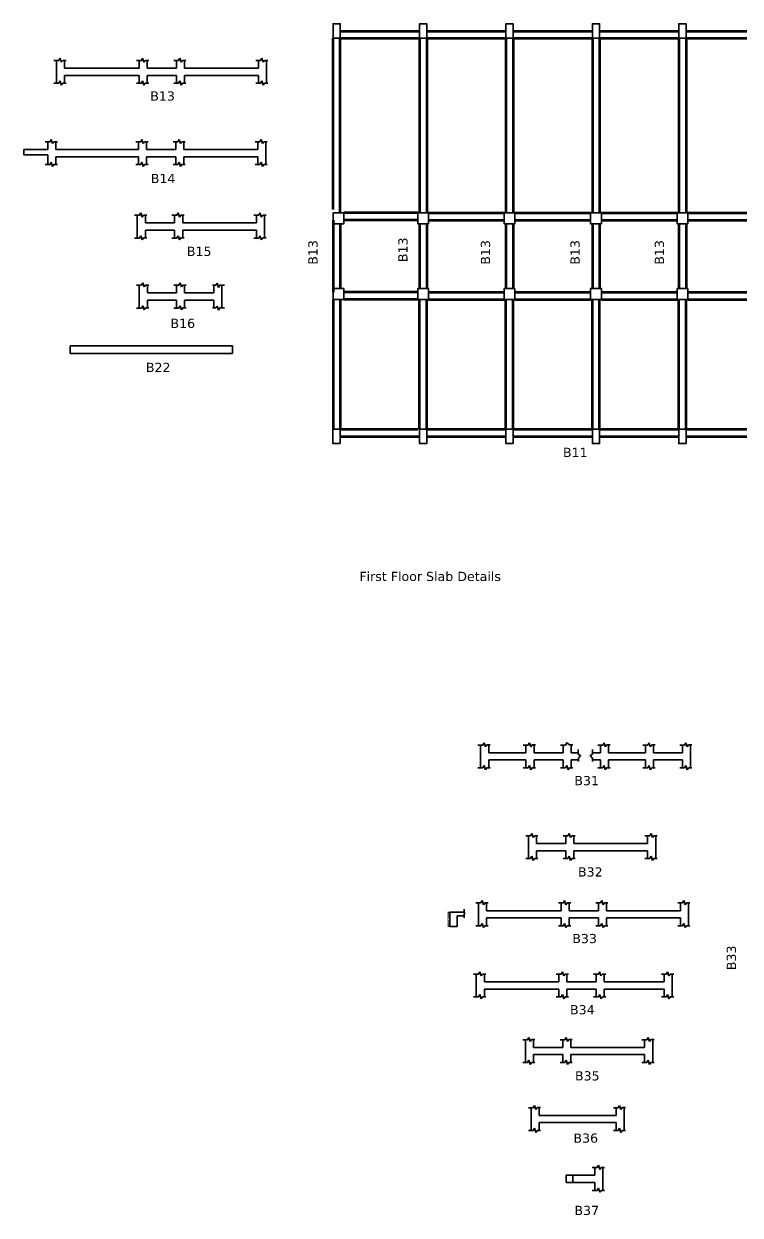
# Model space of a CAD drawing. Header units: feet. Extents: x 15113 to 123217, y -97269 to -8247.
# Drawn here: x 32355 to 33548, y -44358 to -42374 of the extents above; entities that cross this region are included whole.
import ezdxf

# ---------------------------------------------------------------- set-up
doc = ezdxf.new("R2010")
doc.units = ezdxf.units.FT
doc.header["$LTSCALE"] = 50.2
doc.header["$MEASUREMENT"] = 0
doc.header["$PDMODE"] = 3
doc.layers.get('0').update_dxf_attribs({"lineweight": 35})
doc.layers.add('drg seal txt', color=7, linetype='Continuous')
for name, color, linetype, lineweight in [('Str Beam', 10, 'Continuous', 35), ('Str Clm 2', 7, 'Continuous', 35), ('Str Column', 50, 'Continuous', 35), ('Str LBL', 3, 'Continuous', 35)]:
    doc.layers.add(name, color=color, linetype=linetype, lineweight=lineweight)
doc.styles.add('2.2 INCH', font='arial.ttf', dxfattribs={"height": 2.2})
doc.styles.get("Standard").update_dxf_attribs({"font": 'arial.ttf'})
doc.dimstyles.get("Standard").update_dxf_attribs({"dimscale": 20, "dimtxt": 0.18, "dimasz": 0.18, "dimexe": 0.18, "dimexo": 0.0625, "dimgap": 0.09, "dimtad": 0, "dimtih": 1, "dimtoh": 1, "dimdec": 1, "dimzin": 0, "dimdsep": 46, "dimlunit": 3, "dimtxsty": 'Standard', "dimblk": 'ARCHTICK', "dimcen": 0.09, "dimadec": 0, "dimazin": 0, "dimtfac": 1, "dimtdec": 1, "dimtofl": 0, "dimtmove": 0, "dimatfit": 3, "dimfxl": 0.5, "dimfxlon": 1, "dimtolj": 1, "dimtzin": 0, "dimarcsym": 0})

# ---------------------------------------------------------------- blocks, each defined once
blk = doc.blocks.new('_ArchTick')
at = {"color": 0, "linetype": 'ByBlock', "const_width": 0.15}
blk.add_lwpolyline([(-0.5, -0.5), (0.5, 0.5)], dxfattribs=at)
blk = doc.blocks.new('*D568')
at = {"layer": 'Defpoints', "color": 0, "transparency": 16777216}
for p in [(33061.5, -43853.5), (33064.4, -43853.5), (33064.4, -43877.5)]:
    blk.add_point(p, dxfattribs=at)
at = {"layer": 'Str Beam', "color": 230, "lineweight": 15, "transparency": 16777216}
for p, q in [((33063.4, -43853.5), (33061.3, -43853.5)), ((33061.5, -43853.5), (33061.5, -43864.4)), ((33061.5, -43877.5), (33061.5, -43866.6)), ((33063.4, -43877.5), (33061.3, -43877.5))]:
    blk.add_line(p, q, dxfattribs=at)
at = {"layer": 'Str Beam', "color": 230, "lineweight": 15, "transparency": 16777216, "xscale": 1.1, "yscale": 1.1, "zscale": 1.1}
for p, rotation in [((33061.5, -43853.5), 90), ((33061.5, -43877.5), 270)]:
    blk.add_blockref('_ArchTick', p, dxfattribs=dict(at, rotation=rotation))
at = {"layer": 'Str Beam', "color": 164, "transparency": 16777216, "insert": (33061.5, -43865.5), "char_height": 2.2, "attachment_point": 5, "rotation": 90, "style": '2.2 INCH'}
blk.add_mtext("\\A1;2'", dxfattribs=at)

msp = doc.modelspace()

# ---------------------------------------------------------------- linework, layer by layer
at = {"layer": 'Str Beam', "linetype": 'Continuous', "lineweight": 53}
for p, q in [((32869.92903, -42683.16814), (32869.92903, -42398.16814)), ((32881.92903, -42689.16814), (32881.92903, -42398.16814)), ((32881.93526, -42386.16814), (33013.93526, -42386.16814)), ((32881.93526, -42398.16814), (33013.93526, -42398.16814)), ((33013.93526, -42398.16814), (33013.93526, -42689.16814)), ((33025.93526, -42386.16814), (33157.93526, -42386.16814)), ((33025.93526, -42398.16814), (33157.93526, -42398.16814)), ((33025.93526, -42398.16814), (33025.93526, -42689.16814)), ((33157.93526, -42398.16814), (33157.93526, -42689.16814)), ((33169.93526, -42386.16814), (33301.93526, -42386.16814)), ((33169.93526, -42398.16814), (33301.93526, -42398.16814)), ((33169.93526, -42398.16814), (33169.93526, -42689.16814)), ((33301.93526, -42398.16814), (33301.93526, -42689.16814)), ((33313.93526, -42386.16814), (33445.93526, -42386.16814)), ((33313.93526, -42398.16814), (33445.93526, -42398.16814)), ((33313.93526, -42398.16814), (33313.93526, -42689.16814)), ((33445.93526, -42398.16814), (33445.93526, -42689.16814)), ((33457.93526, -42386.16814), (33589.93526, -42386.16814)), ((33457.93526, -42398.16814), (33589.93526, -42398.16814)), ((33457.93526, -42398.16814), (33457.93526, -42689.16814)), ((33010.93526, -42689.16814), (32887.92903, -42689.16814)), ((33028.93526, -42689.16814), (33154.93526, -42689.16814)), ((33172.93526, -42689.16814), (33298.93526, -42689.16814)), ((33316.93526, -42689.16814), (33442.93526, -42689.16814)), ((33460.93526, -42689.16814), (33589.93526, -42689.16814)), ((32869.92903, -42701.16814), (32869.92903, -42821.16814)), ((32881.92903, -42707.16814), (32881.92903, -42815.16814)), ((33010.93526, -42701.16814), (32887.92903, -42701.16814)), ((33013.93526, -42707.16814), (33013.93526, -42815.16814)), ((33025.93526, -42707.16814), (33025.93526, -42815.16814)), ((33028.93526, -42701.16814), (33154.93526, -42701.16814)), ((33157.93526, -42707.16814), (33157.93526, -42815.16814)), ((33169.93526, -42707.16814), (33169.93526, -42815.16814)), ((33172.93526, -42701.16814), (33298.93526, -42701.16814)), ((33301.93526, -42707.16814), (33301.93526, -42815.16814)), ((33313.93526, -42707.16814), (33313.93526, -42815.16814)), ((33316.93526, -42701.16814), (33442.93526, -42701.16814)), ((33445.93526, -42707.16814), (33445.93526, -42815.16814)), ((33457.93526, -42707.16814), (33457.93526, -42815.16814)), ((33460.93526, -42701.16814), (33589.93526, -42701.16814)), ((32869.92903, -42833.16814), (32869.92903, -43049.16814)), ((32881.92903, -42833.16814), (32881.92903, -43049.16814)), ((33010.93526, -42821.16814), (32887.92903, -42821.16814)), ((33010.93526, -42833.16814), (32887.92903, -42833.16814)), ((33013.93526, -43049.16814), (33013.93526, -42833.16814)), ((33025.93526, -43049.16814), (33025.93526, -42833.16814)), ((33028.93526, -42821.16814), (33154.93526, -42821.16814)), ((33028.93526, -42833.16814), (33154.93526, -42833.16814)), ((33157.93526, -43049.16814), (33157.93526, -42833.16814)), ((33169.93526, -43049.16814), (33169.93526, -42833.16814)), ((33172.93526, -42821.16814), (33298.93526, -42821.16814)), ((33172.93526, -42833.16814), (33298.93526, -42833.16814)), ((33301.93526, -43049.16814), (33301.93526, -42833.16814)), ((33313.93526, -43049.16814), (33313.93526, -42833.16814)), ((33316.93526, -42821.16814), (33442.93526, -42821.16814)), ((33316.93526, -42833.16814), (33442.93526, -42833.16814)), ((33445.93526, -43049.16814), (33445.93526, -42833.16814)), ((33457.93526, -43049.16814), (33457.93526, -42833.16814)), ((33460.93526, -42821.16814), (33589.93526, -42821.16814)), ((33460.93526, -42833.16814), (33589.93526, -42833.16814)), ((32881.92903, -43049.16814), (33010.93526, -43049.16814)), ((33025.93526, -43049.16814), (33157.92903, -43049.16814)), ((33169.93526, -43049.16814), (33301.93526, -43049.16814)), ((33313.93526, -43049.16814), (33445.92903, -43049.16814)), ((33457.93526, -43049.16814), (33589.93526, -43049.16814)), ((32881.92903, -43061.16814), (33013.92903, -43061.16814)), ((33025.92903, -43061.16814), (33157.92903, -43061.16814)), ((33169.92903, -43061.16814), (33301.92903, -43061.16814)), ((33313.92903, -43061.16814), (33445.92903, -43061.16814)), ((33457.92903, -43061.16814), (33589.93526, -43061.16814))]:
    msp.add_line(p, q, dxfattribs=at)
at = {"layer": 'Str Beam'}
for p, q in [((32404.76647, -42435.10995), (32412.88774, -42435.10995)), ((32409.25172, -42435.10995), (32409.25172, -42473.16037)), ((32412.88774, -42435.10995), (32415.03752, -42431.21802)), ((32415.03752, -42431.21802), (32417.18708, -42438.1373)), ((32417.18708, -42438.1373), (32419.46066, -42434.97173)), ((32419.46066, -42434.97173), (32425.09574, -42434.97173)), ((32422.70282, -42434.97173), (32422.70282, -42447.99694)), ((32542.4, -42435.10995), (32550.52127, -42435.10995)), ((32546.88525, -42435.10995), (32546.88525, -42447.99694)), ((32550.52127, -42435.10995), (32552.67104, -42431.21802)), ((32552.67104, -42431.21802), (32554.82061, -42438.1373)), ((32554.82061, -42438.1373), (32557.09418, -42434.97173)), ((32557.09418, -42434.97173), (32562.72927, -42434.97173)), ((32560.33634, -42434.97173), (32560.33634, -42447.99694)), ((32604.52672, -42435.10995), (32612.64799, -42435.10995)), ((32609.01196, -42435.10995), (32609.01196, -42447.99694)), ((32612.64799, -42435.10995), (32614.79776, -42431.21802)), ((32614.79776, -42431.21802), (32616.94733, -42438.1373)), ((32616.94733, -42438.1373), (32619.2209, -42434.97173)), ((32619.2209, -42434.97173), (32624.85599, -42434.97173)), ((32622.46306, -42434.97173), (32622.46306, -42447.99694)), ((32741.04028, -42435.10995), (32749.16155, -42435.10995)), ((32745.52553, -42435.10995), (32745.52553, -42447.99694)), ((32749.16155, -42435.10995), (32751.31132, -42431.21802)), ((32751.31132, -42431.21802), (32753.46089, -42438.1373)), ((32753.46089, -42438.1373), (32755.73447, -42434.97173)), ((32755.73447, -42434.97173), (32761.36955, -42434.97173)), ((32758.97662, -42434.97173), (32758.97662, -42473.02215)), ((32422.70282, -42447.99694), (32546.88525, -42447.99694)), ((32560.33634, -42447.99694), (32609.01196, -42447.99694)), ((32622.46306, -42447.99694), (32745.52553, -42447.99694)), ((32404.76647, -42473.16037), (32412.88774, -42473.16037)), ((32412.88774, -42473.16037), (32415.03752, -42469.26844)), ((32415.03752, -42469.26844), (32417.18708, -42476.18772)), ((32417.18708, -42476.18772), (32419.46066, -42473.02215)), ((32419.46066, -42473.02215), (32425.09574, -42473.02215)), ((32422.70282, -42459.99694), (32546.88525, -42459.99694)), ((32422.70282, -42459.99694), (32422.70282, -42473.02215)), ((32542.4, -42473.16037), (32550.52127, -42473.16037)), ((32546.88525, -42459.99694), (32546.88525, -42473.16037)), ((32550.52127, -42473.16037), (32552.67104, -42469.26844)), ((32552.67104, -42469.26844), (32554.82061, -42476.18772)), ((32554.82061, -42476.18772), (32557.09418, -42473.02215)), ((32557.09418, -42473.02215), (32562.72927, -42473.02215)), ((32560.33634, -42459.99694), (32609.01196, -42459.99694)), ((32560.33634, -42459.99694), (32560.33634, -42473.02215)), ((32604.52672, -42473.16037), (32612.64799, -42473.16037)), ((32609.01196, -42459.99694), (32609.01196, -42473.16037)), ((32612.64799, -42473.16037), (32614.79776, -42469.26844)), ((32614.79776, -42469.26844), (32616.94733, -42476.18772)), ((32616.94733, -42476.18772), (32619.2209, -42473.02215)), ((32619.2209, -42473.02215), (32624.85599, -42473.02215)), ((32622.46306, -42459.99694), (32622.46306, -42473.02215)), ((32622.46306, -42459.99694), (32745.52553, -42459.99694)), ((32741.04028, -42473.16037), (32749.16155, -42473.16037)), ((32745.52553, -42459.99694), (32745.52553, -42473.16037)), ((32749.16155, -42473.16037), (32751.31132, -42469.26844)), ((32751.31132, -42469.26844), (32753.46089, -42476.18772)), ((32753.46089, -42476.18772), (32755.73447, -42473.02215)), ((32755.73447, -42473.02215), (32761.36955, -42473.02215)), ((32390.21288, -42570.64777), (32398.33415, -42570.64777)), ((32394.69813, -42570.64777), (32394.69813, -42583.53476)), ((32398.33415, -42570.64777), (32400.48392, -42566.75584)), ((32400.48392, -42566.75584), (32402.63349, -42573.67512)), ((32402.63349, -42573.67512), (32404.90707, -42570.50955)), ((32404.90707, -42570.50955), (32410.54215, -42570.50955)), ((32408.14922, -42570.50955), (32408.14922, -42583.53476)), ((32541.2975, -42570.64777), (32549.41877, -42570.64777)), ((32545.78275, -42570.64777), (32545.78275, -42583.53476)), ((32549.41877, -42570.64777), (32551.56854, -42566.75584)), ((32551.56854, -42566.75584), (32553.71811, -42573.67512)), ((32553.71811, -42573.67512), (32555.99168, -42570.50955)), ((32555.99168, -42570.50955), (32561.62677, -42570.50955)), ((32559.23384, -42570.50955), (32559.23384, -42583.53476)), ((32603.42422, -42570.64777), (32611.54549, -42570.64777)), ((32607.90947, -42570.64777), (32607.90947, -42583.53476)), ((32611.54549, -42570.64777), (32613.69526, -42566.75584)), ((32613.69526, -42566.75584), (32615.84483, -42573.67512)), ((32615.84483, -42573.67512), (32618.1184, -42570.50955)), ((32618.1184, -42570.50955), (32623.75349, -42570.50955)), ((32621.36056, -42570.50955), (32621.36056, -42583.53476)), ((32739.93778, -42570.64777), (32748.05905, -42570.64777)), ((32744.42303, -42570.64777), (32744.42303, -42583.53476)), ((32748.05905, -42570.64777), (32750.20882, -42566.75584)), ((32750.20882, -42566.75584), (32752.35839, -42573.67512)), ((32752.35839, -42573.67512), (32754.63197, -42570.50955)), ((32754.63197, -42570.50955), (32760.26705, -42570.50955)), ((32757.87412, -42570.50955), (32757.87412, -42608.55997)), ((32394.69813, -42583.53476), (32354.69846, -42583.53476)), ((32354.69846, -42583.53476), (32354.69846, -42592.46776)), ((32354.69846, -42592.46776), (32394.69813, -42592.46776)), ((32394.69813, -42592.46776), (32394.69813, -42608.69819)), ((32408.14922, -42583.53476), (32545.78275, -42583.53476)), ((32408.14922, -42595.53476), (32408.14922, -42608.55997)), ((32408.14922, -42595.53476), (32545.78275, -42595.53476)), ((32545.78275, -42595.53476), (32545.78275, -42608.69819)), ((32559.23384, -42583.53476), (32607.90947, -42583.53476)), ((32559.23384, -42595.53476), (32559.23384, -42608.55997)), ((32559.23384, -42595.53476), (32607.90947, -42595.53476)), ((32607.90947, -42595.53476), (32607.90947, -42608.69819)), ((32621.36056, -42583.53476), (32744.42303, -42583.53476)), ((32621.36056, -42595.53476), (32621.36056, -42608.55997)), ((32621.36056, -42595.53476), (32744.42303, -42595.53476)), ((32744.42303, -42595.53476), (32744.42303, -42608.69819)), ((32390.21288, -42608.69819), (32398.33415, -42608.69819)), ((32398.33415, -42608.69819), (32400.48392, -42604.80626)), ((32400.48392, -42604.80626), (32402.63349, -42611.72554)), ((32402.63349, -42611.72554), (32404.90707, -42608.55997)), ((32404.90707, -42608.55997), (32410.54215, -42608.55997)), ((32541.2975, -42608.69819), (32549.41877, -42608.69819)), ((32549.41877, -42608.69819), (32551.56854, -42604.80626)), ((32551.56854, -42604.80626), (32553.71811, -42611.72554)), ((32553.71811, -42611.72554), (32555.99168, -42608.55997)), ((32555.99168, -42608.55997), (32561.62677, -42608.55997)), ((32603.42422, -42608.69819), (32611.54549, -42608.69819)), ((32611.54549, -42608.69819), (32613.69526, -42604.80626)), ((32613.69526, -42604.80626), (32615.84483, -42611.72554)), ((32615.84483, -42611.72554), (32618.1184, -42608.55997)), ((32618.1184, -42608.55997), (32623.75349, -42608.55997)), ((32739.93778, -42608.69819), (32748.05905, -42608.69819)), ((32748.05905, -42608.69819), (32750.20882, -42604.80626)), ((32750.20882, -42604.80626), (32752.35839, -42611.72554)), ((32752.35839, -42611.72554), (32754.63197, -42608.55997)), ((32754.63197, -42608.55997), (32760.26705, -42608.55997)), ((32539.29419, -42692.89575), (32547.41546, -42692.89575)), ((32543.77944, -42692.89575), (32543.77944, -42705.78275)), ((32547.41546, -42692.89575), (32549.56523, -42689.00382)), ((32549.56523, -42689.00382), (32551.7148, -42695.9231)), ((32551.7148, -42695.9231), (32553.98837, -42692.75754)), ((32553.98837, -42692.75754), (32559.62346, -42692.75754)), ((32557.23053, -42692.75754), (32557.23053, -42705.78275)), ((32601.42091, -42692.89575), (32609.54218, -42692.89575)), ((32605.90615, -42692.89575), (32605.90615, -42705.78275)), ((32609.54218, -42692.89575), (32611.69195, -42689.00382)), ((32611.69195, -42689.00382), (32613.84152, -42695.9231)), ((32613.84152, -42695.9231), (32616.11509, -42692.75754)), ((32616.11509, -42692.75754), (32621.75018, -42692.75754)), ((32619.35725, -42692.75754), (32619.35725, -42705.78275)), ((32737.93447, -42692.89575), (32746.05574, -42692.89575)), ((32742.41972, -42692.89575), (32742.41972, -42705.78275)), ((32746.05574, -42692.89575), (32748.20551, -42689.00382)), ((32748.20551, -42689.00382), (32750.35508, -42695.9231)), ((32750.35508, -42695.9231), (32752.62866, -42692.75754)), ((32752.62866, -42692.75754), (32758.26374, -42692.75754)), ((32755.87081, -42692.75754), (32755.87081, -42730.80796)), ((32543.77944, -42705.78275), (32543.77944, -42717.78275)), ((32557.23053, -42705.78275), (32605.90615, -42705.78275)), ((32619.35725, -42705.78275), (32742.41972, -42705.78275)), ((32539.29419, -42730.94617), (32547.41546, -42730.94617)), ((32543.77944, -42717.78275), (32543.77944, -42730.94617)), ((32547.41546, -42730.94617), (32549.56523, -42727.05424)), ((32549.56523, -42727.05424), (32551.7148, -42733.97352)), ((32551.7148, -42733.97352), (32553.98837, -42730.80796)), ((32553.98837, -42730.80796), (32559.62346, -42730.80796)), ((32557.23053, -42717.78275), (32557.23053, -42730.80796)), ((32557.23053, -42717.78275), (32605.90615, -42717.78275)), ((32601.42091, -42730.94617), (32609.54218, -42730.94617)), ((32605.90615, -42717.78275), (32605.90615, -42730.94617)), ((32609.54218, -42730.94617), (32611.69195, -42727.05424)), ((32611.69195, -42727.05424), (32613.84152, -42733.97352)), ((32613.84152, -42733.97352), (32616.11509, -42730.80796)), ((32616.11509, -42730.80796), (32621.75018, -42730.80796)), ((32619.35725, -42717.78275), (32619.35725, -42730.80796)), ((32619.35725, -42717.78275), (32742.41972, -42717.78275)), ((32737.93447, -42730.94617), (32746.05574, -42730.94617)), ((32742.41972, -42717.78275), (32742.41972, -42730.94617)), ((32746.05574, -42730.94617), (32748.20551, -42727.05424)), ((32748.20551, -42727.05424), (32750.35508, -42733.97352)), ((32750.35508, -42733.97352), (32752.62866, -42730.80796)), ((32752.62866, -42730.80796), (32758.26374, -42730.80796)), ((32542.60998, -42809.411), (32550.73125, -42809.411)), ((32547.09523, -42809.411), (32547.09523, -42822.298)), ((32550.73125, -42809.411), (32552.88102, -42805.51907)), ((32552.88102, -42805.51907), (32555.03059, -42812.43835)), ((32555.03059, -42812.43835), (32557.30416, -42809.27279)), ((32557.30416, -42809.27279), (32562.93925, -42809.27279)), ((32560.54632, -42809.27279), (32560.54632, -42822.298)), ((32604.7367, -42809.411), (32612.85797, -42809.411)), ((32609.22195, -42809.411), (32609.22195, -42822.298)), ((32612.85797, -42809.411), (32615.00774, -42805.51907)), ((32615.00774, -42805.51907), (32617.15731, -42812.43835)), ((32617.15731, -42812.43835), (32619.43088, -42809.27279)), ((32619.43088, -42809.27279), (32625.06597, -42809.27279)), ((32622.67304, -42809.27279), (32622.67304, -42822.298)), ((32674.59082, -42809.27279), (32668.95574, -42809.27279)), ((32671.34866, -42822.298), (32671.34866, -42809.27279)), ((32676.86439, -42806.10722), (32674.59082, -42809.27279)), ((32679.01396, -42813.0265), (32676.86439, -42806.10722)), ((32681.16373, -42809.13457), (32679.01396, -42813.0265)), ((32689.285, -42809.13457), (32681.16373, -42809.13457)), ((32684.79976, -42822.298), (32684.79976, -42809.13457)), ((32547.09523, -42822.298), (32547.09523, -42834.298)), ((32547.09523, -42834.298), (32547.09523, -42847.46142)), ((32560.54632, -42822.298), (32609.22195, -42822.298)), ((32560.54632, -42834.298), (32560.54632, -42847.32321)), ((32560.54632, -42834.298), (32609.22195, -42834.298)), ((32609.22195, -42834.298), (32609.22195, -42847.46142)), ((32671.34866, -42822.298), (32622.67304, -42822.298)), ((32622.67304, -42834.298), (32622.67304, -42847.32321)), ((32671.34866, -42834.298), (32622.67304, -42834.298)), ((32671.34866, -42847.32321), (32671.34866, -42834.298)), ((32684.79976, -42834.298), (32684.79976, -42822.298)), ((32684.79976, -42847.18499), (32684.79976, -42834.298)), ((32542.60998, -42847.46142), (32550.73125, -42847.46142)), ((32550.73125, -42847.46142), (32552.88102, -42843.56949)), ((32552.88102, -42843.56949), (32555.03059, -42850.48877)), ((32555.03059, -42850.48877), (32557.30416, -42847.32321)), ((32557.30416, -42847.32321), (32562.93925, -42847.32321)), ((32604.7367, -42847.46142), (32612.85797, -42847.46142)), ((32612.85797, -42847.46142), (32615.00774, -42843.56949)), ((32615.00774, -42843.56949), (32617.15731, -42850.48877)), ((32617.15731, -42850.48877), (32619.43088, -42847.32321)), ((32619.43088, -42847.32321), (32625.06597, -42847.32321)), ((32674.59082, -42847.32321), (32668.95574, -42847.32321)), ((32676.86439, -42844.15764), (32674.59082, -42847.32321)), ((32679.01396, -42851.07692), (32676.86439, -42844.15764)), ((32681.16373, -42847.18499), (32679.01396, -42851.07692)), ((32689.285, -42847.18499), (32681.16373, -42847.18499)), ((33111.27532, -43575.26366), (33119.39659, -43575.26366)), ((33115.76057, -43575.26366), (33115.76057, -43613.31408)), ((33119.39659, -43575.26366), (33121.54636, -43571.37173)), ((33121.54636, -43571.37173), (33123.69593, -43578.29101)), ((33123.69593, -43578.29101), (33125.96951, -43575.12545)), ((33125.96951, -43575.12545), (33131.60459, -43575.12545)), ((33129.21166, -43575.12545), (33129.21166, -43588.15066)), ((33129.21166, -43588.15066), (33191.30288, -43588.15066)), ((33186.81763, -43575.26366), (33194.9389, -43575.26366)), ((33191.30288, -43575.26366), (33191.30288, -43588.15066)), ((33194.9389, -43575.26366), (33197.08867, -43571.37173)), ((33197.08867, -43571.37173), (33199.23824, -43578.29101)), ((33199.23824, -43578.29101), (33201.51182, -43575.12545)), ((33201.51182, -43575.12545), (33207.1469, -43575.12545)), ((33204.75397, -43575.12545), (33204.75397, -43588.15066)), ((33204.75397, -43588.15066), (33253.3941, -43588.15066)), ((33253.3941, -43575.26366), (33253.3941, -43588.15066)), ((33266.84519, -43575.12545), (33266.84519, -43588.15066)), ((33266.84519, -43588.15066), (33278.50275, -43588.15066)), ((33315.52081, -43588.15066), (33302.06426, -43588.15066)), ((33311.03557, -43575.26366), (33319.15683, -43575.26366)), ((33315.52081, -43575.26366), (33315.52081, -43588.15066)), ((33319.15683, -43575.26366), (33321.30661, -43571.37173)), ((33321.30661, -43571.37173), (33323.45618, -43578.29101)), ((33323.45618, -43578.29101), (33325.72975, -43575.12545)), ((33325.72975, -43575.12545), (33331.36483, -43575.12545)), ((33328.97191, -43575.12545), (33328.97191, -43588.15066)), ((33328.97191, -43588.15066), (33390.50314, -43588.15066)), ((33386.01789, -43575.26366), (33394.13916, -43575.26366)), ((33390.50314, -43575.26366), (33390.50314, -43588.15066)), ((33394.13916, -43575.26366), (33396.28893, -43571.37173)), ((33396.28893, -43571.37173), (33398.4385, -43578.29101)), ((33398.4385, -43578.29101), (33400.71208, -43575.12545)), ((33400.71208, -43575.12545), (33406.34716, -43575.12545)), ((33403.95423, -43575.12545), (33403.95423, -43588.15066)), ((33403.95423, -43588.15066), (33452.03438, -43588.15066)), ((33447.54913, -43575.26366), (33455.6704, -43575.26366)), ((33452.03438, -43575.26366), (33452.03438, -43588.15066)), ((33455.6704, -43575.26366), (33457.82017, -43571.37173)), ((33457.82017, -43571.37173), (33459.96974, -43578.29101)), ((33459.96974, -43578.29101), (33462.24331, -43575.12545)), ((33462.24331, -43575.12545), (33467.8784, -43575.12545)), ((33465.48547, -43575.12545), (33465.48547, -43613.17587)), ((33119.39659, -43613.31408), (33121.54636, -43609.42215)), ((33121.54636, -43609.42215), (33123.69593, -43616.34143)), ((33129.21166, -43600.15066), (33129.21166, -43613.17587)), ((33129.21166, -43600.15066), (33191.30288, -43600.15066)), ((33191.30288, -43600.15066), (33191.30288, -43613.31408)), ((33194.9389, -43613.31408), (33197.08867, -43609.42215)), ((33197.08867, -43609.42215), (33199.23824, -43616.34143)), ((33204.75397, -43600.15066), (33253.3941, -43600.15066)), ((33204.75397, -43600.15066), (33204.75397, -43613.17587)), ((33253.3941, -43600.15066), (33253.3941, -43613.31408)), ((33257.03012, -43613.31408), (33259.17989, -43609.42215)), ((33259.17989, -43609.42215), (33261.32946, -43616.34143)), ((33266.84519, -43600.15066), (33278.64096, -43600.13144)), ((33266.84519, -43600.15066), (33266.84519, -43613.17587)), ((33315.52081, -43600.15066), (33301.92604, -43600.15066)), ((33315.52081, -43600.15066), (33315.52081, -43613.31408)), ((33319.15683, -43613.31408), (33321.30661, -43609.42215)), ((33321.30661, -43609.42215), (33323.45618, -43616.34143)), ((33328.97191, -43600.15066), (33328.97191, -43613.17587)), ((33328.97191, -43600.15066), (33390.50314, -43600.15066)), ((33390.50314, -43600.15066), (33390.50314, -43613.31408)), ((33394.13916, -43613.31408), (33396.28893, -43609.42215)), ((33396.28893, -43609.42215), (33398.4385, -43616.34143)), ((33403.95423, -43600.15066), (33452.03438, -43600.15066)), ((33403.95423, -43600.15066), (33403.95423, -43613.17587)), ((33452.03438, -43600.15066), (33452.03438, -43613.31408)), ((33455.6704, -43613.31408), (33457.82017, -43609.42215)), ((33457.82017, -43609.42215), (33459.96974, -43616.34143)), ((33111.27532, -43613.31408), (33119.39659, -43613.31408)), ((33123.69593, -43616.34143), (33125.96951, -43613.17587)), ((33125.96951, -43613.17587), (33131.60459, -43613.17587)), ((33186.81763, -43613.31408), (33194.9389, -43613.31408)), ((33199.23824, -43616.34143), (33201.51182, -43613.17587)), ((33201.51182, -43613.17587), (33207.1469, -43613.17587)), ((33248.90885, -43613.31408), (33257.03012, -43613.31408)), ((33261.32946, -43616.34143), (33263.60303, -43613.17587)), ((33263.60303, -43613.17587), (33269.23812, -43613.17587)), ((33311.03557, -43613.31408), (33319.15683, -43613.31408)), ((33323.45618, -43616.34143), (33325.72975, -43613.17587)), ((33325.72975, -43613.17587), (33331.36483, -43613.17587)), ((33386.01789, -43613.31408), (33394.13916, -43613.31408)), ((33398.4385, -43616.34143), (33400.71208, -43613.17587)), ((33400.71208, -43613.17587), (33406.34716, -43613.17587)), ((33447.54913, -43613.31408), (33455.6704, -43613.31408)), ((33459.96974, -43616.34143), (33462.24331, -43613.17587)), ((33462.24331, -43613.17587), (33467.8784, -43613.17587)), ((33190.90598, -43726.40913), (33199.02725, -43726.40913)), ((33195.39123, -43726.40913), (33195.39123, -43739.29612)), ((33199.02725, -43726.40913), (33201.17702, -43722.5172)), ((33201.17702, -43722.5172), (33203.32659, -43729.43648)), ((33203.32659, -43729.43648), (33205.60017, -43726.27091)), ((33205.60017, -43726.27091), (33211.23525, -43726.27091)), ((33208.84232, -43726.27091), (33208.84232, -43739.29612)), ((33253.0327, -43726.40913), (33261.15397, -43726.40913)), ((33257.51795, -43726.40913), (33257.51795, -43739.29612)), ((33261.15397, -43726.40913), (33263.30374, -43722.5172)), ((33263.30374, -43722.5172), (33265.45331, -43729.43648)), ((33265.45331, -43729.43648), (33267.72688, -43726.27091)), ((33267.72688, -43726.27091), (33273.36197, -43726.27091)), ((33270.96904, -43726.27091), (33270.96904, -43739.29612)), ((33389.54626, -43726.40913), (33397.66753, -43726.40913)), ((33394.03151, -43726.40913), (33394.03151, -43739.29612)), ((33397.66753, -43726.40913), (33399.8173, -43722.5172)), ((33399.8173, -43722.5172), (33401.96687, -43729.43648)), ((33401.96687, -43729.43648), (33404.24045, -43726.27091)), ((33404.24045, -43726.27091), (33409.87553, -43726.27091)), ((33407.4826, -43726.27091), (33407.4826, -43764.32133)), ((33195.39123, -43739.29612), (33195.39123, -43751.29612)), ((33208.84232, -43739.29612), (33257.51795, -43739.29612)), ((33270.96904, -43739.29612), (33394.03151, -43739.29612)), ((33190.90598, -43764.45955), (33199.02725, -43764.45955)), ((33195.39123, -43751.29612), (33195.39123, -43764.45955)), ((33199.02725, -43764.45955), (33201.17702, -43760.56762)), ((33201.17702, -43760.56762), (33203.32659, -43767.4869)), ((33203.32659, -43767.4869), (33205.60017, -43764.32133)), ((33205.60017, -43764.32133), (33211.23525, -43764.32133)), ((33208.84232, -43751.29612), (33208.84232, -43764.32133)), ((33208.84232, -43751.29612), (33257.51795, -43751.29612)), ((33253.0327, -43764.45955), (33261.15397, -43764.45955)), ((33257.51795, -43751.29612), (33257.51795, -43764.45955)), ((33261.15397, -43764.45955), (33263.30374, -43760.56762)), ((33263.30374, -43760.56762), (33265.45331, -43767.4869)), ((33265.45331, -43767.4869), (33267.72688, -43764.32133)), ((33267.72688, -43764.32133), (33273.36197, -43764.32133)), ((33270.96904, -43751.29612), (33270.96904, -43764.32133)), ((33270.96904, -43751.29612), (33394.03151, -43751.29612)), ((33389.54626, -43764.45955), (33397.66753, -43764.45955)), ((33394.03151, -43751.29612), (33394.03151, -43764.45955)), ((33397.66753, -43764.45955), (33399.8173, -43760.56762)), ((33399.8173, -43760.56762), (33401.96687, -43767.4869)), ((33401.96687, -43767.4869), (33404.24045, -43764.32133)), ((33404.24045, -43764.32133), (33409.87553, -43764.32133)), ((33088.60239, -43848.36385), (33088.60239, -43853.48826)), ((33107.84453, -43838.26502), (33115.9658, -43838.26502)), ((33112.32978, -43838.26502), (33112.32978, -43876.31544)), ((33115.9658, -43838.26502), (33118.11557, -43834.37309)), ((33118.11557, -43834.37309), (33120.26514, -43841.29237)), ((33120.26514, -43841.29237), (33122.53871, -43838.12681)), ((33122.53871, -43838.12681), (33128.1738, -43838.12681)), ((33125.78087, -43838.12681), (33125.78087, -43851.15202)), ((33245.47805, -43838.26502), (33253.59932, -43838.26502)), ((33249.9633, -43838.26502), (33249.9633, -43851.15202)), ((33253.59932, -43838.26502), (33255.74909, -43834.37309)), ((33255.74909, -43834.37309), (33257.89866, -43841.29237)), ((33257.89866, -43841.29237), (33260.17224, -43838.12681)), ((33260.17224, -43838.12681), (33265.80732, -43838.12681)), ((33263.41439, -43838.12681), (33263.41439, -43851.15202)), ((33307.60477, -43838.26502), (33315.72604, -43838.26502)), ((33312.09002, -43838.26502), (33312.09002, -43851.15202)), ((33315.72604, -43838.26502), (33317.87581, -43834.37309)), ((33317.87581, -43834.37309), (33320.02538, -43841.29237)), ((33320.02538, -43841.29237), (33322.29896, -43838.12681)), ((33322.29896, -43838.12681), (33327.93404, -43838.12681)), ((33325.54111, -43838.12681), (33325.54111, -43851.15202)), ((33444.11834, -43838.26502), (33452.2396, -43838.26502)), ((33448.60358, -43838.26502), (33448.60358, -43851.15202)), ((33452.2396, -43838.26502), (33454.38938, -43834.37309)), ((33454.38938, -43834.37309), (33456.53895, -43841.29237)), ((33456.53895, -43841.29237), (33458.81252, -43838.12681)), ((33458.81252, -43838.12681), (33464.4476, -43838.12681)), ((33462.05468, -43838.12681), (33462.05468, -43876.17723)), ((33088.60239, -43853.48826), (33064.43521, -43853.48826)), ((33064.43521, -43853.48826), (33064.43521, -43859.48826)), ((33064.43521, -43859.48826), (33064.43521, -43877.48826)), ((33076.43521, -43877.48826), (33076.43521, -43859.48826)), ((33076.43521, -43859.48826), (33088.60239, -43859.48826)), ((33089.74919, -43855.91331), (33087.6866, -43856.7718)), ((33088.60239, -43858.3743), (33087.6866, -43856.7718)), ((33088.60239, -43853.48826), (33088.60239, -43854.99767)), ((33088.60239, -43854.99767), (33089.74919, -43855.91331)), ((33088.60239, -43863.18179), (33088.60239, -43858.3743)), ((33125.78087, -43851.15202), (33249.9633, -43851.15202)), ((33125.78087, -43863.15202), (33125.78087, -43876.17723)), ((33125.78087, -43863.15202), (33249.9633, -43863.15202)), ((33249.9633, -43863.15202), (33249.9633, -43876.31544)), ((33263.41439, -43851.15202), (33312.09002, -43851.15202)), ((33263.41439, -43863.15202), (33263.41439, -43876.17723)), ((33263.41439, -43863.15202), (33312.09002, -43863.15202)), ((33312.09002, -43863.15202), (33312.09002, -43876.31544)), ((33325.54111, -43851.15202), (33448.60358, -43851.15202)), ((33325.54111, -43863.15202), (33325.54111, -43876.17723)), ((33325.54111, -43863.15202), (33448.60358, -43863.15202)), ((33448.60358, -43863.15202), (33448.60358, -43876.31544)), ((33064.43521, -43877.48826), (33076.43521, -43877.48826)), ((33107.84453, -43876.31544), (33115.9658, -43876.31544)), ((33115.9658, -43876.31544), (33118.11557, -43872.42351)), ((33118.11557, -43872.42351), (33120.26514, -43879.34279)), ((33120.26514, -43879.34279), (33122.53871, -43876.17723)), ((33122.53871, -43876.17723), (33128.1738, -43876.17723)), ((33245.47805, -43876.31544), (33253.59932, -43876.31544)), ((33253.59932, -43876.31544), (33255.74909, -43872.42351)), ((33255.74909, -43872.42351), (33257.89866, -43879.34279)), ((33257.89866, -43879.34279), (33260.17224, -43876.17723)), ((33260.17224, -43876.17723), (33265.80732, -43876.17723)), ((33307.60477, -43876.31544), (33315.72604, -43876.31544)), ((33315.72604, -43876.31544), (33317.87581, -43872.42351)), ((33317.87581, -43872.42351), (33320.02538, -43879.34279)), ((33320.02538, -43879.34279), (33322.29896, -43876.17723)), ((33322.29896, -43876.17723), (33327.93404, -43876.17723)), ((33444.11834, -43876.31544), (33452.2396, -43876.31544)), ((33452.2396, -43876.31544), (33454.38938, -43872.42351)), ((33454.38938, -43872.42351), (33456.53895, -43879.34279)), ((33456.53895, -43879.34279), (33458.81252, -43876.17723)), ((33458.81252, -43876.17723), (33464.4476, -43876.17723)), ((33104.07641, -43956.83295), (33112.19768, -43956.83295)), ((33108.56166, -43956.83295), (33108.56166, -43994.88337)), ((33112.19768, -43956.83295), (33114.34745, -43952.94102)), ((33114.34745, -43952.94102), (33116.49702, -43959.8603)), ((33116.49702, -43959.8603), (33118.7706, -43956.69474)), ((33118.7706, -43956.69474), (33124.40568, -43956.69474)), ((33122.01275, -43956.69474), (33122.01275, -43969.71995)), ((33241.70993, -43956.83295), (33249.8312, -43956.83295)), ((33246.19518, -43956.83295), (33246.19518, -43969.71995)), ((33249.8312, -43956.83295), (33251.98098, -43952.94102)), ((33251.98098, -43952.94102), (33254.13054, -43959.8603)), ((33254.13054, -43959.8603), (33256.40412, -43956.69474)), ((33256.40412, -43956.69474), (33262.0392, -43956.69474)), ((33259.64628, -43956.69474), (33259.64628, -43969.71995)), ((33303.83665, -43956.83295), (33311.95792, -43956.83295)), ((33308.3219, -43956.83295), (33308.3219, -43969.71995)), ((33311.95792, -43956.83295), (33314.10769, -43952.94102)), ((33314.10769, -43952.94102), (33316.25726, -43959.8603)), ((33316.25726, -43959.8603), (33318.53084, -43956.69474)), ((33318.53084, -43956.69474), (33324.16592, -43956.69474)), ((33321.77299, -43956.69474), (33321.77299, -43969.71995)), ((33417.06126, -43956.83295), (33425.18253, -43956.83295)), ((33421.54651, -43956.83295), (33421.54651, -43969.71995)), ((33425.18253, -43956.83295), (33427.3323, -43952.94102)), ((33427.3323, -43952.94102), (33429.48187, -43959.8603)), ((33429.48187, -43959.8603), (33431.75544, -43956.69474)), ((33431.75544, -43956.69474), (33437.39053, -43956.69474)), ((33434.9976, -43956.69474), (33434.9976, -43994.74516)), ((33122.01275, -43969.71995), (33246.19518, -43969.71995)), ((33122.01275, -43981.71995), (33122.01275, -43994.74516)), ((33122.01275, -43981.71995), (33246.19518, -43981.71995)), ((33246.19518, -43981.71995), (33246.19518, -43994.88337)), ((33259.64628, -43969.71995), (33308.3219, -43969.71995)), ((33259.64628, -43981.71995), (33259.64628, -43994.74516)), ((33259.64628, -43981.71995), (33308.3219, -43981.71995)), ((33308.3219, -43981.71995), (33308.3219, -43994.88337)), ((33321.77299, -43969.71995), (33421.54651, -43969.71995)), ((33321.77299, -43981.71995), (33321.77299, -43994.74516)), ((33321.77299, -43981.71995), (33421.54651, -43981.71995)), ((33421.54651, -43981.71995), (33421.54651, -43994.88337)), ((33104.07641, -43994.88337), (33112.19768, -43994.88337)), ((33112.19768, -43994.88337), (33114.34745, -43990.99144)), ((33114.34745, -43990.99144), (33116.49702, -43997.91072)), ((33116.49702, -43997.91072), (33118.7706, -43994.74516)), ((33118.7706, -43994.74516), (33124.40568, -43994.74516)), ((33241.70993, -43994.88337), (33249.8312, -43994.88337)), ((33249.8312, -43994.88337), (33251.98098, -43990.99144)), ((33251.98098, -43990.99144), (33254.13054, -43997.91072)), ((33254.13054, -43997.91072), (33256.40412, -43994.74516)), ((33256.40412, -43994.74516), (33262.0392, -43994.74516)), ((33303.83665, -43994.88337), (33311.95792, -43994.88337)), ((33311.95792, -43994.88337), (33314.10769, -43990.99144)), ((33314.10769, -43990.99144), (33316.25726, -43997.91072)), ((33316.25726, -43997.91072), (33318.53084, -43994.74516)), ((33318.53084, -43994.74516), (33324.16592, -43994.74516)), ((33417.06126, -43994.88337), (33425.18253, -43994.88337)), ((33425.18253, -43994.88337), (33427.3323, -43990.99144)), ((33427.3323, -43990.99144), (33429.48187, -43997.91072)), ((33429.48187, -43997.91072), (33431.75544, -43994.74516)), ((33431.75544, -43994.74516), (33437.39053, -43994.74516)), ((33185.8972, -44066.00549), (33194.01847, -44066.00549)), ((33190.38245, -44066.00549), (33190.38245, -44078.89249)), ((33194.01847, -44066.00549), (33196.16824, -44062.11356)), ((33196.16824, -44062.11356), (33198.31781, -44069.03284)), ((33198.31781, -44069.03284), (33200.59138, -44065.86728)), ((33200.59138, -44065.86728), (33206.22647, -44065.86728)), ((33203.83354, -44065.86728), (33203.83354, -44078.89249)), ((33248.02392, -44066.00549), (33256.14518, -44066.00549)), ((33252.50916, -44066.00549), (33252.50916, -44078.89249)), ((33256.14518, -44066.00549), (33258.29496, -44062.11356)), ((33258.29496, -44062.11356), (33260.44453, -44069.03284)), ((33260.44453, -44069.03284), (33262.7181, -44065.86728)), ((33262.7181, -44065.86728), (33268.35318, -44065.86728)), ((33265.96026, -44065.86728), (33265.96026, -44078.89249)), ((33384.53748, -44066.00549), (33392.65875, -44066.00549)), ((33389.02273, -44066.00549), (33389.02273, -44078.89249)), ((33392.65875, -44066.00549), (33394.80852, -44062.11356)), ((33394.80852, -44062.11356), (33396.95809, -44069.03284)), ((33396.95809, -44069.03284), (33399.23166, -44065.86728)), ((33399.23166, -44065.86728), (33404.86675, -44065.86728)), ((33402.47382, -44065.86728), (33402.47382, -44103.9177)), ((33190.38245, -44078.89249), (33190.38245, -44090.89249)), ((33203.83354, -44078.89249), (33252.50916, -44078.89249)), ((33265.96026, -44078.89249), (33389.02273, -44078.89249)), ((33185.8972, -44104.05592), (33194.01847, -44104.05592)), ((33190.38245, -44090.89249), (33190.38245, -44104.05592)), ((33194.01847, -44104.05592), (33196.16824, -44100.16398)), ((33196.16824, -44100.16398), (33198.31781, -44107.08326)), ((33198.31781, -44107.08326), (33200.59138, -44103.9177)), ((33200.59138, -44103.9177), (33206.22647, -44103.9177)), ((33203.83354, -44090.89249), (33203.83354, -44103.9177)), ((33203.83354, -44090.89249), (33252.50916, -44090.89249)), ((33248.02392, -44104.05592), (33256.14518, -44104.05592)), ((33252.50916, -44090.89249), (33252.50916, -44104.05592)), ((33256.14518, -44104.05592), (33258.29496, -44100.16398)), ((33258.29496, -44100.16398), (33260.44453, -44107.08326)), ((33260.44453, -44107.08326), (33262.7181, -44103.9177)), ((33262.7181, -44103.9177), (33268.35318, -44103.9177)), ((33265.96026, -44090.89249), (33265.96026, -44103.9177)), ((33265.96026, -44090.89249), (33389.02273, -44090.89249)), ((33384.53748, -44104.05592), (33392.65875, -44104.05592)), ((33389.02273, -44090.89249), (33389.02273, -44104.05592)), ((33392.65875, -44104.05592), (33394.80852, -44100.16398)), ((33394.80852, -44100.16398), (33396.95809, -44107.08326)), ((33396.95809, -44107.08326), (33399.23166, -44103.9177)), ((33399.23166, -44103.9177), (33404.86675, -44103.9177)), ((33195.23991, -44179.30307), (33203.36118, -44179.30307)), ((33199.72516, -44179.30307), (33199.72516, -44192.19006)), ((33203.36118, -44179.30307), (33205.51095, -44175.41114)), ((33205.51095, -44175.41114), (33207.66052, -44182.33041)), ((33207.66052, -44182.33041), (33209.9341, -44179.16485)), ((33209.9341, -44179.16485), (33215.56918, -44179.16485)), ((33213.17625, -44179.16485), (33213.17625, -44192.19006)), ((33336.99068, -44179.30307), (33345.11195, -44179.30307)), ((33341.47593, -44179.30307), (33341.47593, -44192.19006)), ((33345.11195, -44179.30307), (33347.26172, -44175.41114)), ((33347.26172, -44175.41114), (33349.41129, -44182.33041)), ((33349.41129, -44182.33041), (33351.68487, -44179.16485)), ((33351.68487, -44179.16485), (33357.31995, -44179.16485)), ((33354.92702, -44179.16485), (33354.92702, -44217.21527)), ((33199.72516, -44192.19006), (33199.72516, -44204.19006)), ((33199.72516, -44204.19006), (33199.72516, -44217.35349)), ((33213.17625, -44192.19006), (33261.2564, -44192.19006)), ((33213.17625, -44204.19006), (33261.2564, -44204.19006)), ((33213.17625, -44204.19006), (33213.17625, -44217.21527)), ((33261.2564, -44192.19006), (33341.47593, -44192.19006)), ((33341.47593, -44204.19006), (33261.2564, -44204.19006)), ((33341.47593, -44204.19006), (33341.47593, -44217.35349)), ((33195.23991, -44217.35349), (33203.36118, -44217.35349)), ((33203.36118, -44217.35349), (33205.51095, -44213.46156)), ((33205.51095, -44213.46156), (33207.66052, -44220.38084)), ((33207.66052, -44220.38084), (33209.9341, -44217.21527)), ((33209.9341, -44217.21527), (33215.56918, -44217.21527)), ((33336.99068, -44217.35349), (33345.11195, -44217.35349)), ((33345.11195, -44217.35349), (33347.26172, -44213.46156)), ((33347.26172, -44213.46156), (33349.41129, -44220.38084)), ((33349.41129, -44220.38084), (33351.68487, -44217.21527)), ((33351.68487, -44217.21527), (33357.31995, -44217.21527)), ((33301.67087, -44279.0116), (33309.79214, -44279.0116)), ((33306.15612, -44279.0116), (33306.15612, -44291.8986)), ((33309.79214, -44279.0116), (33311.94191, -44275.11967)), ((33311.94191, -44275.11967), (33314.09148, -44282.03895)), ((33314.09148, -44282.03895), (33316.36505, -44278.87339)), ((33316.36505, -44278.87339), (33322.00014, -44278.87339)), ((33319.60721, -44278.87339), (33319.60721, -44316.92381)), ((33258.07597, -44291.8986), (33306.15612, -44291.8986)), ((33258.07597, -44291.8986), (33258.07597, -44303.8986)), ((33258.07597, -44303.8986), (33306.15612, -44303.8986)), ((33269.47895, -44291.8986), (33269.47895, -44303.8986)), ((33306.15612, -44303.8986), (33306.15612, -44317.06203)), ((33301.67087, -44317.06203), (33309.79214, -44317.06203)), ((33309.79214, -44317.06203), (33311.94191, -44313.17009)), ((33311.94191, -44313.17009), (33314.09148, -44320.08937)), ((33314.09148, -44320.08937), (33316.36505, -44316.92381)), ((33316.36505, -44316.92381), (33322.00014, -44316.92381))]:
    msp.add_line(p, q, dxfattribs=at)
msp.add_lwpolyline([(32431.93205, -42910.66952), (32702.12355, -42910.66952), (32702.12355, -42922.98054), (32431.93205, -42922.98054)], close=True, dxfattribs=at)
for points in [[(33248.90885, -43575.26366), (33257.03012, -43575.26366), (33259.17989, -43571.37173), (33263.60303, -43575.12545), (33269.23812, -43575.12545)], [(33278.50275, -43582.61971), (33278.50275, -43590.74098), (33282.39468, -43592.89075), (33278.64096, -43597.3139), (33278.64096, -43602.94898)], [(33302.06426, -43582.61971), (33302.06426, -43590.74098), (33298.17233, -43592.89075), (33301.92604, -43597.3139), (33301.92604, -43602.94898)]]:
    msp.add_lwpolyline(points, dxfattribs=at)
at = {"layer": 'Str Clm 2', "color": 3, "linetype": 'Continuous'}
for points in [[(33025.93526, -42374.16814), (33025.93526, -42398.16814), (33013.93526, -42398.16814), (33013.93526, -42374.16814)], [(33169.93526, -42374.16814), (33169.93526, -42398.16814), (33157.93526, -42398.16814), (33157.93526, -42374.16814)], [(33313.93526, -42374.16814), (33313.93526, -42398.16814), (33301.93526, -42398.16814), (33301.93526, -42374.16814)], [(33457.93526, -42374.16814), (33457.93526, -42398.16814), (33445.93526, -42398.16814), (33445.93526, -42374.16814)], [(33025.92903, -43049.16814), (33025.92903, -43073.16814), (33013.92903, -43073.16814), (33013.92903, -43049.16814)], [(33169.92903, -43049.16814), (33169.92903, -43073.16814), (33157.92903, -43073.16814), (33157.92903, -43049.16814)], [(33313.92903, -43049.16814), (33313.92903, -43073.16814), (33301.92903, -43073.16814), (33301.92903, -43049.16814)], [(33457.92903, -43049.16814), (33457.92903, -43073.16814), (33445.92903, -43073.16814), (33445.92903, -43049.16814)]]:
    msp.add_lwpolyline(points, close=True, dxfattribs=at)
at = {"layer": 'Str Column', "linetype": 'Continuous'}
for points in [[(32881.93526, -42398.16853), (32881.93526, -42374.16853), (32869.93526, -42374.16853), (32869.93526, -42398.16814)], [(32881.62948, -43073.16814), (32881.62948, -43049.16814), (32869.62948, -43049.16814), (32869.62948, -43073.16774)]]:
    msp.add_lwpolyline(points, close=True, dxfattribs=at)
at = {"layer": 'Str Column', "color": 2, "linetype": 'Continuous'}
for points in [[(33013.93526, -42374.16814), (33025.93526, -42374.16814), (33025.93526, -42398.16814), (33013.93526, -42398.16814)], [(33157.93526, -42374.16814), (33169.93526, -42374.16814), (33169.93526, -42398.16814), (33157.93526, -42398.16814)], [(33301.93526, -42374.16814), (33313.93526, -42374.16814), (33313.93526, -42398.16814), (33301.93526, -42398.16814)], [(33445.93526, -42374.16814), (33457.93526, -42374.16814), (33457.93526, -42398.16814), (33445.93526, -42398.16814)], [(32887.92903, -42689.16814), (32887.92903, -42707.16814), (32869.92903, -42707.16814), (32869.92903, -42689.16814)], [(33028.93526, -42689.16814), (33028.93526, -42707.16814), (33010.93526, -42707.16814), (33010.93526, -42689.16814)], [(33172.93526, -42689.16814), (33172.93526, -42707.16814), (33154.93526, -42707.16814), (33154.93526, -42689.16814)], [(33316.93526, -42689.16814), (33316.93526, -42707.16814), (33298.93526, -42707.16814), (33298.93526, -42689.16814)], [(33460.93526, -42689.16814), (33460.93526, -42707.16814), (33442.93526, -42707.16814), (33442.93526, -42689.16814)], [(32887.92903, -42815.16814), (32887.92903, -42833.16814), (32869.92903, -42833.16814), (32869.92903, -42815.16814)], [(33028.93526, -42815.16814), (33028.93526, -42833.16814), (33010.93526, -42833.16814), (33010.93526, -42815.16814)], [(33172.93526, -42815.16814), (33172.93526, -42833.16814), (33154.93526, -42833.16814), (33154.93526, -42815.16814)], [(33316.93526, -42815.16814), (33316.93526, -42833.16814), (33298.93526, -42833.16814), (33298.93526, -42815.16814)], [(33460.93526, -42815.16814), (33460.93526, -42833.16814), (33442.93526, -42833.16814), (33442.93526, -42815.16814)], [(33013.92903, -43049.16814), (33025.92903, -43049.16814), (33025.92903, -43073.16814), (33013.92903, -43073.16814)], [(33157.92903, -43049.16814), (33169.92903, -43049.16814), (33169.92903, -43073.16814), (33157.92903, -43073.16814)], [(33301.92903, -43049.16814), (33313.92903, -43049.16814), (33313.92903, -43073.16814), (33301.92903, -43073.16814)], [(33445.92903, -43049.16814), (33457.92903, -43049.16814), (33457.92903, -43073.16814), (33445.92903, -43073.16814)]]:
    msp.add_lwpolyline(points, close=True, dxfattribs=at)

# ---------------------------------------------------------------- texts
at = {"layer": 'drg seal txt', "lineweight": 53, "insert": (32913.72844, -43286.81227), "char_height": 15.2852164, "width": 2687.8083334, "attachment_point": 1}
msp.add_mtext('{\\fVerdana|b0|i0|c0|p34;First Floor Slab Details}', dxfattribs=at)
at = {"layer": 'Str LBL', "char_height": 15.2852164, "width": 28.177633, "attachment_point": 1}
for s, insert in [('{\\fVerdana|b0|i0|c0|p34;B13}', (32565.35783, -42486.74475)), ('{\\fVerdana|b0|i0|c0|p34;B14}', (32566.20443, -42624.05328)), ('{\\fVerdana|b0|i0|c0|p34;B15}', (32626.32723, -42745.45115)), ('{\\fVerdana|b0|i0|c0|p34;B16}', (32599.00549, -42865.36685)), ('{\\fVerdana|b0|i0|c0|p34;B22}', (32558.05342, -42938.6493)), ('{\\fVerdana|b0|i0|c0|p34;B11}', (33252.92476, -43080.23142)), ('{\\fVerdana|b0|i0|c0|p34;B31}', (33271.86668, -43626.89846)), ('{\\fVerdana|b0|i0|c0|p34;B32}', (33277.93902, -43778.96453)), ('{\\fVerdana|b0|i0|c0|p34;B33}', (33268.43589, -43889.89982)), ('{\\fVerdana|b0|i0|c0|p34;B34}', (33264.66777, -44008.46775)), ('{\\fVerdana|b0|i0|c0|p34;B35}', (33272.93024, -44118.56089)), ('{\\fVerdana|b0|i0|c0|p34;B36}', (33270.35867, -44222.26381)), ('{\\fVerdana|b0|i0|c0|p34;B37}', (33272.02516, -44342.67823))]:
    msp.add_mtext(s, dxfattribs=dict(at, insert=insert))
at = {"layer": 'Str LBL', "char_height": 15.2852164, "width": 28.177633, "attachment_point": 1, "rotation": 90}
for s, insert in [('{\\fVerdana|b0|i0|c0|p34;B13}', (32828.74683, -42775.37887)), ('{\\fVerdana|b0|i0|c0|p34;B13}', (32978.63584, -42771.05436)), ('{\\fVerdana|b0|i0|c0|p34;B13}', (33116.18055, -42775.37887)), ('{\\fVerdana|b0|i0|c0|p34;B13}', (33265.43138, -42775.37887)), ('{\\fVerdana|b0|i0|c0|p34;B13}', (33405.90267, -42775.37887)), ('{\\fVerdana|b0|i0|c0|p34;B33}', (33525.88018, -43950.27092))]:
    msp.add_mtext(s, dxfattribs=dict(at, insert=insert))

# ---------------------------------------------------------------- dimensions: what is measured, and where the dimension line sits
at = {"layer": 'Str Beam'}
dim = msp.add_linear_dim(base=(33061.45745, -43853.48826), p1=(33064.43521, -43877.48826), p2=(33064.43521, -43853.48826), angle=90, dimstyle='Standard', override={"dimscale": 1, "dimtxt": 2.2, "dimasz": 1.1, "dimexo": 1.063, "dimtih": 0, "dimtoh": 0, "dimtxsty": '2.2 INCH', "dimcen": 0, "dimclrd": 230, "dimclre": 230, "dimclrt": 164, "dimfxl": 15, "dimtfillclr": 2, "dimlwd": 15, "dimlwe": 15}, dxfattribs=at)
dim.commit()
dim.dimension.update_dxf_attribs({"geometry": '*D568', "text_midpoint": (33061.45745, -43865.48826)})

doc.saveas('drawing.dxf')
